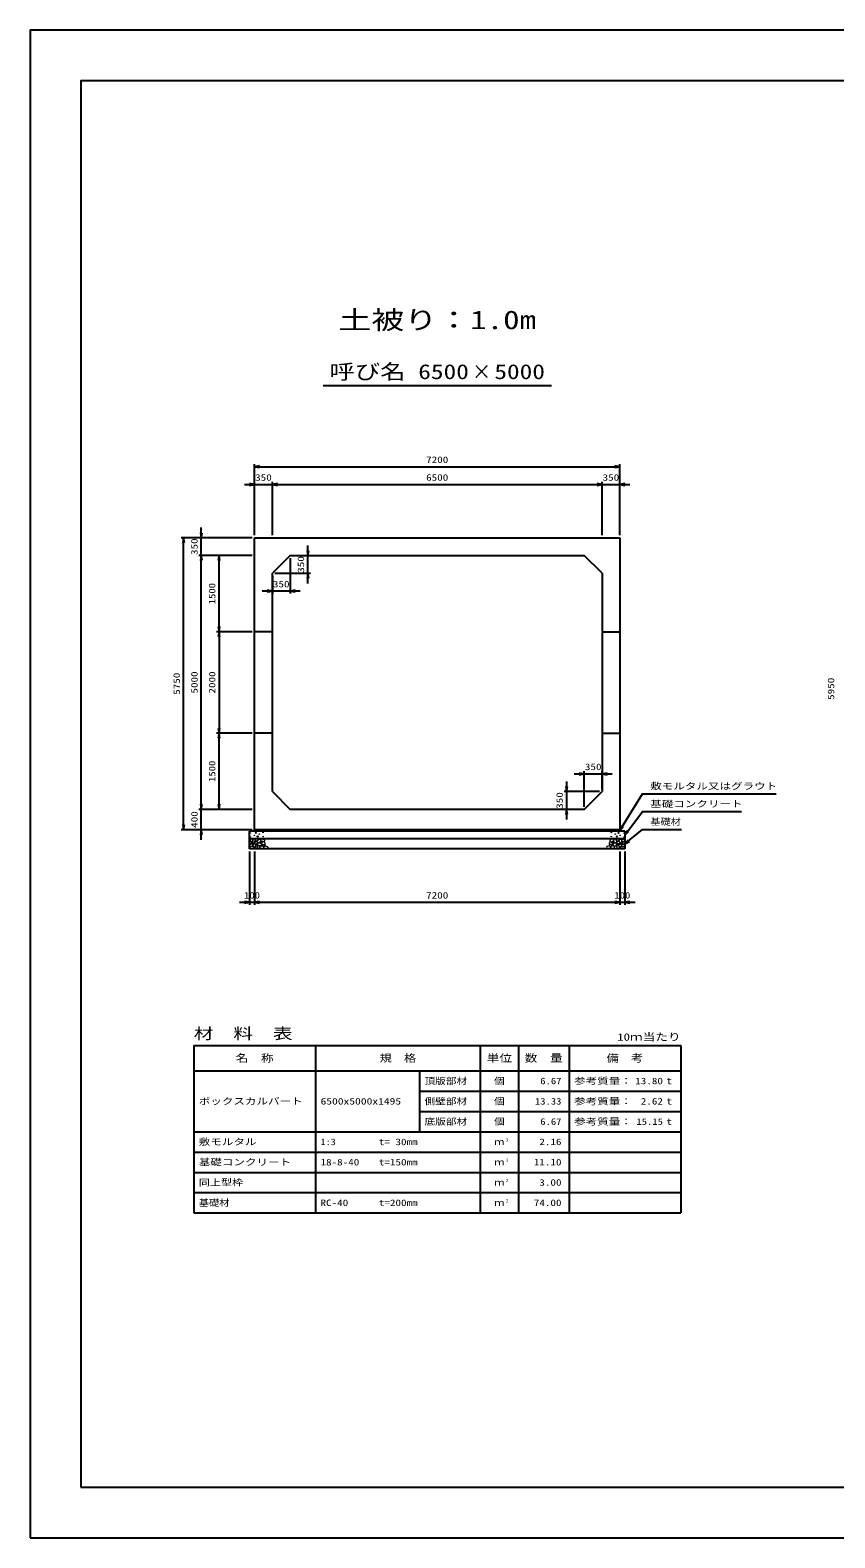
# Model space of a CAD drawing. Units: millimetres at full size. Extents: x 0 to 42050, y 0 to 29700.
# Drawn here: x 0 to 15864, y 0 to 29700 of the extents above; entities that cross this region are included whole.
import ezdxf
from ezdxf.enums import TextEntityAlignment as Align

# ---------------------------------------------------------------- set-up
doc = ezdxf.new("R2010")
doc.units = ezdxf.units.MM
for name, color, linetype, lineweight in [('D-DCR-HCHn', 4, 'Continuous', 9), ('D-MTR-FRAM', 7, 'Continuous', 25), ('D-MTR-LINE', 7, 'Continuous', 25), ('D-STR-DIM', 7, 'Continuous', 25), ('D-STR-STRn', 1, 'Continuous', 25), ('D-STR-TXT', 7, 'Continuous', 25), ('D-TTL', 2, 'Continuous', 25), ('D-TTL-TXT', 7, 'Continuous', 25)]:
    doc.layers.add(name, color=color, linetype=linetype, lineweight=lineweight)
doc.layers.add('D-MTR', color=7, linetype='Continuous')
doc.layers.add('D-MTR-TXT', color=7, linetype='Continuous')
doc.styles.add('ＭＳ ゴシック', font='')
doc.styles.get('ＭＳ ゴシック').set_extended_font_data('MS Gothic')

# ---------------------------------------------------------------- blocks, each defined once
blk = doc.blocks.new('open_arrow')
at = {"color": 0, "linetype": 'Continuous', "lineweight": -2}
blk.add_lwpolyline([(7.5, 1.25), (0, 0), (7.5, -1.25)], dxfattribs=at)

msp = doc.modelspace()

# ---------------------------------------------------------------- linework, layer by layer
at = {"layer": 'D-DCR-HCHn'}
for points in [[(4332.281, 13703.808), (4325.346, 13683.005), (4334.592, 13669.136), (4357.707, 13666.824), (4373.488, 13673.599), (4366.952, 13689.939), (4371.575, 13699.185), (4362.33, 13708.431), (4348.461, 13713.053)], [(4376.155, 13627.009), (4393.277, 13652.692), (4391.137, 13659.112), (4367.594, 13665.533), (4346.192, 13663.393), (4331.21, 13650.551), (4329.07, 13635.57), (4331.21, 13620.588), (4348.332, 13616.308)], [(4376.198, 13761.594), (4355.395, 13766.217), (4336.904, 13756.971), (4334.592, 13736.168), (4339.215, 13719.988), (4362.33, 13713.053), (4378.51, 13713.053), (4385.444, 13724.611), (4385.444, 13750.037)], [(4394.69, 13763.906), (4387.756, 13743.102), (4390.067, 13719.988), (4373.887, 13694.562), (4394.69, 13683.005), (4417.805, 13694.562), (4431.673, 13713.053), (4436.296, 13743.102), (4431.673, 13759.283), (4417.805, 13766.217)], [(4399.313, 13683.005), (4387.756, 13673.759), (4392.379, 13666.824), (4408.559, 13666.824), (4415.493, 13669.136), (4420.116, 13678.382), (4413.182, 13685.316)], [(4436.082, 13627.009), (4446.783, 13652.692), (4438.222, 13663.393), (4412.539, 13663.393), (4401.838, 13659.112), (4391.137, 13644.131), (4391.137, 13631.289), (4401.838, 13614.167), (4414.679, 13612.027)], [(4433.985, 13708.431), (4422.427, 13680.693), (4431.673, 13669.136), (4459.411, 13669.136), (4470.968, 13673.759), (4482.525, 13689.939), (4482.525, 13703.808), (4470.968, 13722.299), (4457.099, 13724.611)], [(4468.185, 13650.551), (4478.886, 13659.112), (4474.606, 13665.533), (4459.624, 13665.533), (4453.204, 13663.393), (4448.923, 13654.832), (4455.344, 13648.411)], [(4538.203, 13629.532), (4502.829, 13636.129), (4487.782, 13648.266), (4483.03, 13667.263), (4497.713, 13681.629), (4526.323, 13689.69), (4547.97, 13676.761), (4561.961, 13659.347), (4558.002, 13641.67)], [(4498.447, 13686.214), (4485.689, 13690.569), (4484.425, 13718.678), (4497.512, 13747.359), (4514.448, 13763.536), (4546.403, 13757.032), (4549.133, 13721.913), (4538.816, 13709.876), (4510.739, 13694.301)], [(4529.798, 13695.711), (4531.454, 13689.566), (4537.011, 13685.193), (4549.19, 13683.302), (4560.305, 13689.802), (4570.592, 13699.138), (4579.858, 13707.333), (4579.635, 13713.462), (4573.736, 13718.875), (4559.203, 13720.356), (4546.47, 13714.383), (4537.011, 13705.165), (4532.281, 13700.556)], [(4557.012, 13729.601), (4550.964, 13735.086), (4549.897, 13740.792), (4553.414, 13753.305), (4563.71, 13767.61), (4586.004, 13766.105), (4607.571, 13755.811), (4622.195, 13735.597), (4620.021, 13722.456), (4613.02, 13715.716), (4601.769, 13713.215), (4585.511, 13717.483), (4564.289, 13724.481)], [(4618.372, 13661.832), (4623.688, 13666.874), (4630.476, 13675.68), (4632.145, 13683.275), (4628.144, 13697.685), (4614.088, 13708.67), (4593.907, 13707.89), (4566.698, 13693.001), (4557.086, 13680.757), (4560.152, 13666.784), (4569.778, 13660.04), (4578.599, 13659.145), (4592.363, 13659.524), (4605.808, 13661.002)], [(11431.628, 13661.832), (11426.312, 13666.874), (11419.524, 13675.68), (11417.855, 13683.275), (11421.856, 13697.685), (11435.912, 13708.67), (11456.093, 13707.89), (11483.302, 13693.001), (11492.914, 13680.757), (11489.848, 13666.784), (11480.222, 13660.04), (11471.401, 13659.145), (11457.637, 13659.524), (11444.192, 13661.002)], [(11492.988, 13729.601), (11499.036, 13735.086), (11500.103, 13740.792), (11496.586, 13753.305), (11486.29, 13767.61), (11463.996, 13766.105), (11442.429, 13755.811), (11427.805, 13735.597), (11429.979, 13722.456), (11436.98, 13715.716), (11448.231, 13713.215), (11464.489, 13717.483), (11485.711, 13724.481)], [(11520.202, 13695.711), (11518.546, 13689.566), (11512.989, 13685.193), (11500.81, 13683.302), (11489.695, 13689.802), (11479.408, 13699.138), (11470.142, 13707.333), (11470.365, 13713.462), (11476.264, 13718.875), (11490.797, 13720.356), (11503.53, 13714.383), (11512.989, 13705.165), (11517.719, 13700.556)], [(11511.797, 13629.532), (11547.171, 13636.129), (11562.218, 13648.266), (11566.97, 13667.263), (11552.287, 13681.629), (11523.677, 13689.69), (11502.03, 13676.761), (11488.039, 13659.347), (11491.998, 13641.67)], [(11551.553, 13686.214), (11564.311, 13690.569), (11565.575, 13718.678), (11552.488, 13747.359), (11535.552, 13763.536), (11503.597, 13757.032), (11500.867, 13721.913), (11511.184, 13709.876), (11539.261, 13694.301)], [(11616.015, 13708.431), (11627.573, 13680.693), (11618.327, 13669.136), (11590.589, 13669.136), (11579.032, 13673.759), (11567.475, 13689.939), (11567.475, 13703.808), (11579.032, 13722.299), (11592.901, 13724.611)], [(11581.815, 13650.551), (11571.114, 13659.112), (11575.394, 13665.533), (11590.376, 13665.533), (11596.796, 13663.393), (11601.077, 13654.832), (11594.656, 13648.411)], [(11613.918, 13627.009), (11603.217, 13652.692), (11611.778, 13663.393), (11637.461, 13663.393), (11648.162, 13659.112), (11658.863, 13644.131), (11658.863, 13631.289), (11648.162, 13614.167), (11635.321, 13612.027)], [(11655.31, 13763.906), (11662.244, 13743.102), (11659.933, 13719.988), (11676.113, 13694.562), (11655.31, 13683.005), (11632.195, 13694.562), (11618.327, 13713.053), (11613.704, 13743.102), (11618.327, 13759.283), (11632.195, 13766.217)], [(11650.687, 13683.005), (11662.244, 13673.759), (11657.621, 13666.824), (11641.441, 13666.824), (11634.507, 13669.136), (11629.884, 13678.382), (11636.818, 13685.316)], [(11673.845, 13627.009), (11656.723, 13652.692), (11658.863, 13659.112), (11682.406, 13665.533), (11703.808, 13663.393), (11718.79, 13650.551), (11720.93, 13635.57), (11718.79, 13620.588), (11701.668, 13616.308)], [(11673.802, 13761.594), (11694.605, 13766.217), (11713.096, 13756.971), (11715.408, 13736.168), (11710.785, 13719.988), (11687.67, 13713.053), (11671.49, 13713.053), (11664.556, 13724.611), (11664.556, 13750.037)], [(11717.719, 13703.808), (11724.654, 13683.005), (11715.408, 13669.136), (11692.293, 13666.824), (11676.512, 13673.599), (11683.048, 13689.939), (11678.425, 13699.185), (11687.67, 13708.431), (11701.539, 13713.053)], [(4384.716, 13573.503), (4399.698, 13579.924), (4403.978, 13601.326), (4395.417, 13616.308), (4380.435, 13620.588), (4361.173, 13618.448), (4339.771, 13609.887), (4329.07, 13597.045), (4329.07, 13582.064), (4335.49, 13573.503), (4361.173, 13575.643)], [(4431.801, 13579.924), (4431.801, 13605.606), (4421.1, 13612.027), (4410.399, 13605.606), (4408.259, 13590.625), (4410.399, 13577.783), (4425.381, 13573.503)], [(4472.466, 13575.643), (4478.886, 13594.905), (4476.746, 13616.308), (4491.728, 13639.85), (4472.466, 13650.551), (4451.063, 13639.85), (4438.222, 13622.728), (4433.941, 13594.905), (4438.222, 13579.924), (4451.063, 13573.503)], [(4489.588, 13577.783), (4508.85, 13573.503), (4525.972, 13582.064), (4528.112, 13601.326), (4525.968, 13624.878), (4502.429, 13632.327), (4487.447, 13628.603), (4481.027, 13612.027), (4481.027, 13588.484)], [(4537.352, 13623.637), (4552.306, 13632.556), (4578.44, 13632.292), (4599.93, 13613.525), (4603.643, 13584.899), (4589.853, 13574.245), (4553.098, 13571.871), (4536.731, 13581.633), (4532.172, 13604.06)], [(4574.971, 13635.265), (4579.183, 13638.446), (4582.686, 13643.505), (4582.81, 13650.431), (4578.414, 13656.067), (4570.769, 13657.977), (4564.356, 13656.179), (4562.704, 13650.442), (4561.896, 13644.835), (4562.881, 13637.456), (4568.975, 13634.127)], [(4602.597, 13620.331), (4592.895, 13625.079), (4585.89, 13633.822), (4585.719, 13645.084), (4589.942, 13655.627), (4605.189, 13657.625), (4620.054, 13658.018), (4634.481, 13652.512), (4636.849, 13643.273), (4624.54, 13632.195), (4609.555, 13623.15)], [(4634.972, 13572.493), (4619.837, 13574.274), (4609.866, 13579.787), (4605.835, 13592.722), (4605.945, 13604.963), (4615.172, 13621.678), (4633.242, 13632.822), (4660.731, 13628.403), (4682.453, 13620.334), (4687.643, 13596.125), (4683.03, 13578.257), (4661.884, 13572.877)], [(11415.028, 13572.493), (11430.163, 13574.274), (11440.134, 13579.787), (11444.165, 13592.722), (11444.055, 13604.963), (11434.828, 13621.678), (11416.758, 13632.822), (11389.269, 13628.403), (11367.547, 13620.334), (11362.357, 13596.125), (11366.97, 13578.257), (11388.116, 13572.877)], [(11447.403, 13620.331), (11457.105, 13625.079), (11464.11, 13633.822), (11464.281, 13645.084), (11460.058, 13655.627), (11444.811, 13657.625), (11429.946, 13658.018), (11415.519, 13652.512), (11413.151, 13643.273), (11425.46, 13632.195), (11440.445, 13623.15)], [(11512.648, 13623.637), (11497.694, 13632.556), (11471.56, 13632.292), (11450.07, 13613.525), (11446.357, 13584.899), (11460.147, 13574.245), (11496.902, 13571.871), (11513.269, 13581.633), (11517.828, 13604.06)], [(11475.029, 13635.265), (11470.817, 13638.446), (11467.314, 13643.505), (11467.19, 13650.431), (11471.586, 13656.067), (11479.231, 13657.977), (11485.644, 13656.179), (11487.296, 13650.442), (11488.104, 13644.835), (11487.119, 13637.456), (11481.025, 13634.127)], [(11560.412, 13577.783), (11541.15, 13573.503), (11524.028, 13582.064), (11521.888, 13601.326), (11524.032, 13624.878), (11547.571, 13632.327), (11562.553, 13628.603), (11568.973, 13612.027), (11568.973, 13588.484)], [(11577.534, 13575.643), (11571.114, 13594.905), (11573.254, 13616.308), (11558.272, 13639.85), (11577.534, 13650.551), (11598.937, 13639.85), (11611.778, 13622.728), (11616.059, 13594.905), (11611.778, 13579.924), (11598.937, 13573.503)], [(11618.199, 13579.924), (11618.199, 13605.606), (11628.9, 13612.027), (11639.601, 13605.606), (11641.741, 13590.625), (11639.601, 13577.783), (11624.619, 13573.503)], [(11665.284, 13573.503), (11650.302, 13579.924), (11646.022, 13601.326), (11654.583, 13616.308), (11669.565, 13620.588), (11688.827, 13618.448), (11710.229, 13609.887), (11720.93, 13597.045), (11720.93, 13582.064), (11714.51, 13573.503), (11688.827, 13575.643)]]:
    msp.add_lwpolyline(points, close=True, dxfattribs=at)
for points in [[(4468.432, 13768.547), (4451.093, 13766.446), (4439.258, 13758.701), (4439.626, 13739.819), (4445.514, 13726.087), (4460.025, 13726.185), (4480.107, 13729.153), (4489.799, 13743.689), (4499.082, 13753.492), (4501.884, 13764.345), (4489.099, 13768.547), (4468.082, 13768.547)], [(11581.568, 13768.547), (11598.907, 13766.446), (11610.742, 13758.701), (11610.374, 13739.819), (11604.486, 13726.087), (11589.975, 13726.185), (11569.893, 13729.153), (11560.201, 13743.689), (11550.918, 13753.492), (11548.116, 13764.345), (11560.901, 13768.547), (11581.918, 13768.547)]]:
    msp.add_lwpolyline(points, dxfattribs=at)
for centre, radius in [((4341.091, 13886.145), 4.5), ((4342.803, 13805.879), 4.5), ((4418.437, 13838.641), 4.5), ((4450.004, 13886.145), 11.25), ((4484.996, 13814.955), 11.25), ((4516.563, 13862.459), 4.5), ((4592.197, 13895.221), 4.5), ((4593.909, 13814.955), 4.5), ((11456.091, 13814.955), 4.5), ((11457.803, 13895.221), 4.5), ((11533.437, 13862.459), 4.5), ((11565.004, 13814.955), 11.25), ((11599.996, 13886.145), 11.25), ((11631.563, 13838.641), 4.5), ((11707.197, 13805.879), 4.5), ((11708.909, 13886.145), 4.5)]:
    msp.add_circle(centre, radius, dxfattribs=at)
at = {"layer": 'D-MTR-FRAM'}
for p, q in [((3225, 9700), (12825, 9700)), ((3225, 9700), (3225, 6400)), ((12825, 9700), (12825, 6400)), ((3225, 6400), (12825, 6400))]:
    msp.add_line(p, q, dxfattribs=at)
at = {"layer": 'D-MTR-LINE'}
for p, q in [((5625, 9700), (5625, 6400)), ((8875, 9700), (8875, 6400)), ((9625, 9700), (9625, 6400)), ((10625, 9700), (10625, 6400)), ((3225, 9200), (12825, 9200)), ((7675, 9200), (7675, 8000)), ((7675, 8800), (12825, 8800)), ((7675, 8400), (12825, 8400)), ((3225, 8000), (12825, 8000)), ((3225, 7600), (12825, 7600)), ((3225, 7200), (12825, 7200)), ((3225, 6800), (12825, 6800))]:
    msp.add_line(p, q, dxfattribs=at)
at = {"layer": 'D-STR-DIM'}
for p, q in [((4425, 19750), (4425, 21150)), ((4425, 21100), (11625, 21100)), ((11625, 19750), (11625, 21150)), ((4425, 19750), (4425, 20800)), ((4775, 19750), (4775, 20800)), ((4775, 19750), (4775, 20800)), ((11275, 19750), (11275, 20800)), ((11275, 19750), (11275, 20800)), ((11625, 19750), (11625, 20800)), ((4225, 20750), (4975, 20750)), ((4775, 20750), (11275, 20750)), ((11075, 20750), (11825, 20750)), ((3375, 19150), (3375, 19900)), ((4375, 19700), (2975, 19700)), ((3025, 13950), (3025, 19700)), ((4375, 19700), (3325, 19700)), ((4375, 19350), (3325, 19350)), ((4375, 19350), (3325, 19350)), ((3375, 14350), (3375, 19350)), ((4375, 19350), (3675, 19350)), ((3725, 17850), (3725, 19350)), ((5175, 19350), (5525, 19350)), ((5475, 18800), (5475, 19550)), ((5125, 19300), (5125, 18600)), ((4775, 18950), (4775, 18600)), ((4825, 19000), (5525, 19000)), ((5325, 18650), (4575, 18650)), ((4375, 17850), (3675, 17850)), ((4375, 17850), (3675, 17850)), ((3725, 17850), (3725, 15850)), ((4375, 15850), (3675, 15850)), ((4375, 15850), (3675, 15850)), ((3725, 14350), (3725, 15850)), ((10575, 14900), (10575, 14150)), ((10725, 15050), (11475, 15050)), ((10925, 14400), (10925, 15100)), ((11275, 14750), (11275, 15100)), ((11225, 14700), (10525, 14700)), ((4375, 14350), (3325, 14350)), ((4375, 14350), (3325, 14350)), ((3375, 13750), (3375, 14550)), ((4375, 14350), (3675, 14350)), ((10875, 14350), (10525, 14350)), ((4375, 13950), (2975, 13950)), ((4375, 13950), (3325, 13950)), ((4325, 13520), (4325, 12470)), ((4425, 13520), (4425, 12470)), ((4425, 13520), (4425, 12470)), ((11625, 13520), (11625, 12470)), ((11625, 13520), (11625, 12470)), ((11725, 13520), (11725, 12470)), ((4125, 12520), (4625, 12520)), ((4425, 12520), (11625, 12520)), ((11425, 12520), (11925, 12520))]:
    msp.add_line(p, q, dxfattribs=at)
at = {"layer": 'D-STR-STRn'}
for p, q in [((4425, 19700), (11625, 19700)), ((4425, 13950), (4425, 19700)), ((11625, 19700), (11625, 13950)), ((5125, 19350), (4775, 19000)), ((5125, 19350), (10925, 19350)), ((11275, 19000), (10925, 19350)), ((4775, 14700), (4775, 19000)), ((11275, 19000), (11275, 14700)), ((4775, 17850), (4425, 17850)), ((11275, 17850), (11625, 17850)), ((4775, 15850), (4425, 15850)), ((11275, 15850), (11625, 15850)), ((4775, 14700), (5125, 14350)), ((10925, 14350), (11275, 14700)), ((10925, 14350), (5125, 14350)), ((11725, 13920), (4325, 13920)), ((4325, 13570), (4325, 13920)), ((11725, 13770), (4325, 13770)), ((11625, 13950), (4425, 13950)), ((4425, 13950), (4425, 13920)), ((11625, 13950), (11625, 13920)), ((11725, 13920), (11725, 13570)), ((11725, 13570), (4325, 13570))]:
    msp.add_line(p, q, dxfattribs=at)
at = {"layer": 'D-STR-TXT'}
for points in [[(11625, 13935), (12075, 14655), (12175, 14655), (14708.756, 14655)], [(11725, 13845), (12075, 14305), (12175, 14305), (14026.523, 14305)], [(11725, 13670), (12075, 13955), (12175, 13955), (12839.721, 13955)]]:
    msp.add_lwpolyline(points, dxfattribs=at)
at = {"layer": 'D-TTL'}
for points in [[(0, 0), (42050, 0), (42050, 29700), (0, 29700)], [(1000, 1000), (41050, 1000), (41050, 28700), (1000, 28700)]]:
    msp.add_lwpolyline(points, close=True, dxfattribs=at)
at = {"layer": 'D-TTL-TXT'}
msp.add_line((5775, 22700), (10275, 22700), dxfattribs=at)

# ---------------------------------------------------------------- block references
at = {"layer": 'D-STR-DIM', "xscale": 13.3, "yscale": 13.3}
for p in [(4425, 21100), (4775, 20750), (4775, 20750), (11625, 20750), (5125, 18650), (11275, 15050), (4425, 12520), (4425, 12520), (11725, 12520)]:
    msp.add_blockref('open_arrow', p, dxfattribs=at)
for p, rotation in [((11625, 21100), 180), ((4425, 20750), 180), ((11275, 20750), 180), ((11275, 20750), 180), ((3025, 19700), 270), ((3375, 19700), 90), ((3375, 19350), 270), ((3375, 19350), 270), ((3725, 19350), 270), ((5475, 19350), 90), ((5475, 19000), 270), ((4775, 18650), 180), ((3725, 17850), 90), ((3725, 17850), 270), ((3725, 15850), 90), ((3725, 15850), 270), ((10925, 15050), 180), ((10575, 14700), 90), ((3375, 14350), 90), ((3375, 14350), 90), ((3725, 14350), 90), ((10575, 14350), 270), ((3025, 13950), 90), ((3375, 13950), 270), ((4325, 12520), 180), ((11625, 12520), 180), ((11625, 12520), 180)]:
    msp.add_blockref('open_arrow', p, dxfattribs=dict(at, rotation=rotation))
at = {"layer": 'D-STR-TXT', "xscale": 13.3, "yscale": 13.3}
for p, rotation in [((11625, 13935), 58), ((11725, 13845), 52.7), ((11725, 13670), 39.2)]:
    msp.add_blockref('open_arrow', p, dxfattribs=dict(at, rotation=rotation))

# ---------------------------------------------------------------- texts
at = {"layer": 'D-MTR', "style": 'ＭＳ ゴシック', "width": 1.3}
msp.add_text('材\u3000料\u3000表', height=219.9, dxfattribs=at).set_placement((3225, 9760), align=Align.BOTTOM_LEFT)
at = {"layer": 'D-MTR', "style": 'ＭＳ ゴシック', "width": 1.25}
msp.add_text('10ｍ当たり', height=146.6, dxfattribs=at).set_placement((12825, 9748.333), align=Align.BOTTOM_RIGHT)
at = {"layer": 'D-MTR-TXT', "style": 'ＭＳ ゴシック'}
for s, height, width, p in [('名\u3000称', 146.6, 1.25, (4425, 9450)), ('規\u3000格', 146.6, 1.2, (7250, 9450)), ('単位', 146.6, 1.25, (9250, 9450)), ('数\u3000量', 146.6, 1.25, (10125, 9450)), ('備\u3000考', 146.6, 1.2, (11725, 9450)), ('個', 128.3, 1.2, (9250, 9000)), ('個', 128.3, 1.2, (9250, 8600)), ('個', 128.3, 1.2, (9250, 8200)), ('ｍ', 128.3, 1.15, (9250, 7800)), ('ｍ', 128.3, 1.15, (9250, 7400)), ('ｍ', 128.3, 1.15, (9250, 7000)), ('ｍ', 128.3, 1.15, (9250, 6600))]:
    msp.add_text(s, height=height, dxfattribs=dict(at, width=width)).set_placement(p, align=Align.MIDDLE_CENTER)
for s, width, p in [('頂版部材', 1.2, (7775, 9000)), ('参考質量：      t', 1.3, (10725, 9000)), ('ボックスカルバート', 1.3, (3325, 8600)), ('6500x5000x1495', 1.3, (5725, 8600)), ('側壁部材', 1.2, (7775, 8600)), ('参考質量：      t', 1.3, (10725, 8600)), ('底版部材', 1.2, (7775, 8200)), ('参考質量：      t', 1.3, (10725, 8200)), ('敷モルタル', 1.3, (3325, 7800)), ('1:3', 1.15, (5725, 7800)), ('t= 30mm', 1.25, (6875, 7800)), ('基礎コンクリート', 1.3, (3325, 7400)), ('18-8-40', 1.25, (5725, 7400)), ('t=150mm', 1.25, (6875, 7400)), ('同上型枠', 1.25, (3325, 7000)), ('基礎材', 1.15, (3325, 6600)), ('RC-40', 1.25, (5725, 6600)), ('t=200mm', 1.25, (6875, 6600))]:
    msp.add_text(s, height=128.3, dxfattribs=dict(at, width=width)).set_placement(p, align=Align.MIDDLE_LEFT)
for s, width, p in [('6.67', 1.2, (10475, 9000)), ('13.80', 1.25, (12475, 9000)), ('13.33', 1.2, (10475, 8600)), ('2.62', 1.25, (12475, 8600)), ('6.67', 1.2, (10475, 8200)), ('15.15', 1.2, (12475, 8200)), ('2.16', 1.25, (10475, 7800)), ('11.10', 1.25, (10475, 7400)), ('3.00', 1.25, (10475, 7000)), ('74.00', 1.25, (10475, 6600))]:
    msp.add_text(s, height=128.3, dxfattribs=dict(at, width=width)).set_placement(p, align=Align.MIDDLE_RIGHT)
at = {"layer": 'D-MTR-TXT', "style": 'ＭＳ ゴシック', "width": 1.15}
for s, p in [('3', (9375, 7788.333)), ('3', (9375, 7388.333)), ('2', (9375, 6988.333)), ('2', (9375, 6588.333))]:
    msp.add_text(s, height=64.15, dxfattribs=at).set_placement(p, align=Align.BOTTOM_LEFT)
at = {"layer": 'D-STR-DIM', "style": 'ＭＳ ゴシック'}
for s, width, p in [('7200', 1.25, (8025, 21237.5)), ('350', 1.25, (4600, 20887.5)), ('6500', 1.25, (8025, 20887.5)), ('350', 1.25, (11450, 20887.5)), ('350', 1.25, (4950, 18787.5)), ('350', 1.25, (11100, 15187.5)), ('100', 1.2, (4375, 12657.5)), ('7200', 1.25, (8025, 12657.5)), ('100', 1.2, (11675, 12657.5))]:
    msp.add_text(s, height=128.3, dxfattribs=dict(at, width=width)).set_placement(p, align=Align.MIDDLE_CENTER)
for s, width, p in [('350', 1.25, (3237.5, 19525)), ('350', 1.25, (5337.5, 19175)), ('1500', 1.2, (3587.5, 18600)), ('5750', 1.25, (2887.5, 16825)), ('5000', 1.25, (3237.5, 16850)), ('2000', 1.25, (3587.5, 16850)), ('5950', 1.25, (15787.5, 16725)), ('1500', 1.2, (3587.5, 15100)), ('350', 1.25, (10437.5, 14525)), ('400', 1.25, (3237.5, 14150))]:
    msp.add_text(s, height=128.3, rotation=90, dxfattribs=dict(at, width=width)).set_placement(p, align=Align.MIDDLE_CENTER)
at = {"layer": 'D-STR-TXT', "style": 'ＭＳ ゴシック'}
for s, width, p in [('敷モルタル又はグラウト', 1.3, (12225, 14705)), ('基礎コンクリート', 1.3, (12225, 14355)), ('基礎材', 1.15, (12225, 14005))]:
    msp.add_text(s, height=128.3, dxfattribs=dict(at, width=width)).set_placement(p, align=Align.BOTTOM_LEFT)
at = {"layer": 'D-TTL-TXT', "style": 'ＭＳ ゴシック'}
for s, height, width, p in [('土被り：1.0m', 366.6, 1.3, (8025, 23700)), ('呼び名', 293.3, 1.25, (6650, 22737.5)), ('6500', 293.3, 1.25, (8150, 22737.5)), ('×', 293.3, 0.95, (8900, 22737.5)), ('5000', 293.3, 1.25, (9650, 22737.5))]:
    msp.add_text(s, height=height, dxfattribs=dict(at, width=width)).set_placement(p, align=Align.BOTTOM_CENTER)

doc.saveas('drawing.dxf')
